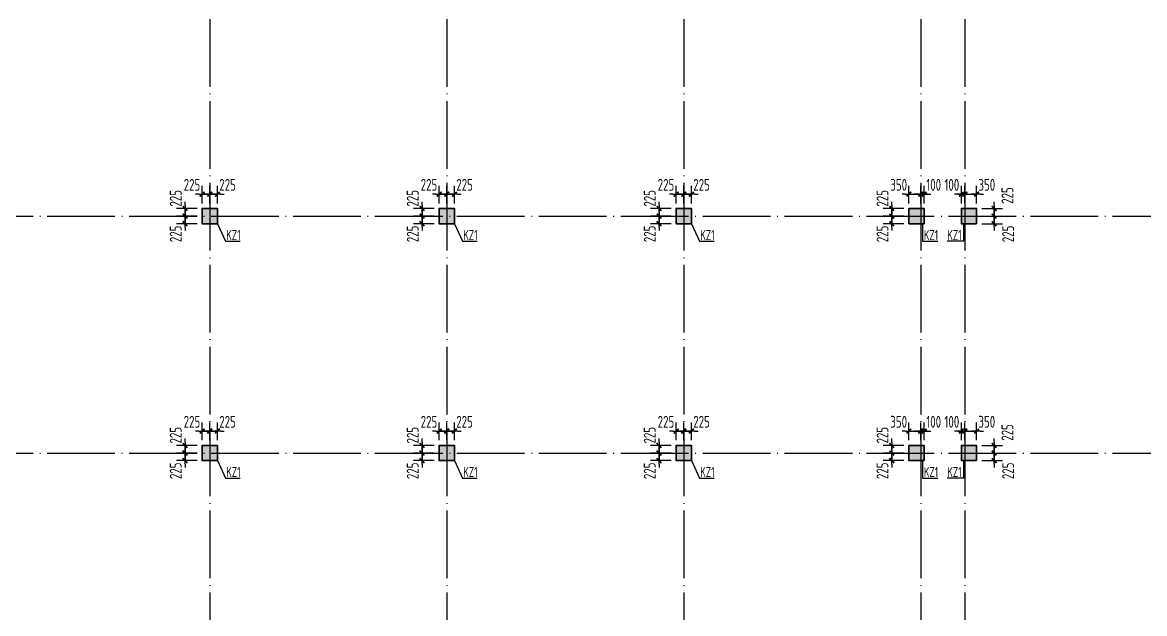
# Model space of a CAD drawing. Extents: x 8268344 to 8869063, y 669070 to 951310.
# Drawn here: x 8461175 to 8494318, y 841524 to 858990 of the extents above; entities that cross this region are included whole.
import ezdxf

# ---------------------------------------------------------------- set-up
doc = ezdxf.new("R2010")
doc.units = 0
doc.header["$LTSCALE"] = 1000
doc.linetypes.add('DOTE', pattern=[2.42, 2, -0.2, 0.02, -0.2])
doc.layers.get('0').update_dxf_attribs({"linetype": 'CONTINUOUS'})
doc.layers.get('Defpoints').update_dxf_attribs({"linetype": 'CONTINUOUS'})
for name, color, linetype in [('DIM', 3, 'CONTINUOUS'), ('DOTE', 1, 'DOTE'), ('PUB_TEXT', 7, 'CONTINUOUS'), ('柱涂实', 54, 'CONTINUOUS')]:
    doc.layers.add(name, color=color, linetype=linetype)
doc.layers.add('柱', color=2, linetype='CONTINUOUS', lineweight=35)
doc.styles.add('HZTXT', font='tssdeng.shx', dxfattribs={"width": 0.75, "bigfont": 'HZTXT.shx'})
doc.styles.add('TSSD_Dimension', font='Tssdeng.shx', dxfattribs={"width": 0.7, "bigfont": 'tssdchn.shx'})
doc.dimstyles.new('TSSD_100_100$0', dxfattribs={"dimtxt": 350, "dimasz": 100, "dimexe": 250, "dimexo": 150, "dimgap": 100, "dimtad": 1, "dimdec": 0, "dimzin": 0, "dimdsep": 46, "dimtxsty": 'TSSD_Dimension', "dimblk": '_TSDBK', "dimblk1": '_TSDBK', "dimblk2": '_TSDBK', "dimsah": 1, "dimcen": 0, "dimclrt": 7, "dimadec": 0, "dimazin": 0, "dimtfac": 1, "dimtdec": 0, "dimtix": 1, "dimtmove": 2, "dimatfit": 3, "dimldrblk": '_TSDBK', "dimfxl": 0, "dimtolj": 1, "dimtzin": 0, "dimarcsym": 0})

# ---------------------------------------------------------------- blocks, each defined once
blk = doc.blocks.new('_TSDBK')
blk.add_line((-1, 0), (1.5, 0))
at = {"const_width": 0.5}
blk.add_lwpolyline([(-0.7, -0.7), (0.7, 0.7)], dxfattribs=at)
blk = doc.blocks.new('*D1999')
at = {"layer": 'Defpoints', "color": 0}
for p in [(8480483, 846493), (8479977, 846268), (8480483, 846268)]:
    blk.add_point(p, dxfattribs=at)
at = {"layer": 'DIM', "color": 0, "lineweight": -2}
for p, q in [((8480333, 846493), (8479727, 846493)), ((8479977, 846593), (8479977, 846693)), ((8479977, 846493), (8479977, 846268)), ((8480333, 846268), (8479727, 846268)), ((8479977, 846168), (8479977, 846068))]:
    blk.add_line(p, q, dxfattribs=at)
at = {"layer": 'DIM', "color": 0, "lineweight": -2, "xscale": 100, "yscale": 100, "zscale": 100}
for p, rotation in [((8479977, 846493), 270), ((8479977, 846268), 90)]:
    blk.add_blockref('_TSDBK', p, dxfattribs=dict(at, rotation=rotation))
at = {"layer": 'DIM', "color": 7, "insert": (8479702, 846794), "char_height": 350, "attachment_point": 5, "rotation": 90, "style": 'TSSD_Dimension'}
blk.add_mtext('\\A1;225', dxfattribs=at)
blk = doc.blocks.new('*D2000')
at = {"layer": 'Defpoints', "color": 0}
for p in [(8480483, 846268), (8479977, 846043), (8480483, 846043)]:
    blk.add_point(p, dxfattribs=at)
at = {"layer": 'DIM', "color": 0, "lineweight": -2}
for p, q in [((8480333, 846268), (8479727, 846268)), ((8479977, 846368), (8479977, 846468)), ((8479977, 846268), (8479977, 846043)), ((8480333, 846043), (8479727, 846043)), ((8479977, 845943), (8479977, 845843))]:
    blk.add_line(p, q, dxfattribs=at)
at = {"layer": 'DIM', "color": 0, "lineweight": -2, "xscale": 100, "yscale": 100, "zscale": 100}
for p, rotation in [((8479977, 846268), 270), ((8479977, 846043), 90)]:
    blk.add_blockref('_TSDBK', p, dxfattribs=dict(at, rotation=rotation))
at = {"layer": 'DIM', "color": 7, "insert": (8479702, 845742), "char_height": 350, "attachment_point": 5, "rotation": 90, "style": 'TSSD_Dimension'}
blk.add_mtext('\\A1;225', dxfattribs=at)
blk = doc.blocks.new('*D2001')
at = {"layer": 'Defpoints', "color": 0}
for p in [(8480933, 846916), (8480708, 846493), (8480933, 846493)]:
    blk.add_point(p, dxfattribs=at)
at = {"layer": 'DIM', "color": 0, "lineweight": -2}
for p, q in [((8480708, 846643), (8480708, 847166)), ((8480933, 846643), (8480933, 847166)), ((8480608, 846916), (8480508, 846916)), ((8480708, 846916), (8480933, 846916)), ((8481033, 846916), (8481133, 846916))]:
    blk.add_line(p, q, dxfattribs=at)
at = {"layer": 'DIM', "color": 0, "lineweight": -2, "xscale": 100, "yscale": 100, "zscale": 100}
blk.add_blockref('_TSDBK', (8480708, 846916), dxfattribs=at)
at = {"layer": 'DIM', "color": 0, "lineweight": -2, "xscale": 100, "yscale": 100, "zscale": 100, "rotation": 180}
blk.add_blockref('_TSDBK', (8480933, 846916), dxfattribs=at)
at = {"layer": 'DIM', "color": 7, "insert": (8481234, 847191), "char_height": 350, "attachment_point": 5, "style": 'TSSD_Dimension'}
blk.add_mtext('\\A1;225', dxfattribs=at)
blk = doc.blocks.new('*D2002')
at = {"layer": 'Defpoints', "color": 0}
for p in [(8480708, 846916), (8480483, 846493), (8480708, 846493)]:
    blk.add_point(p, dxfattribs=at)
at = {"layer": 'DIM', "color": 0, "lineweight": -2}
for p, q in [((8480483, 846643), (8480483, 847166)), ((8480708, 846643), (8480708, 847166)), ((8480383, 846916), (8480283, 846916)), ((8480483, 846916), (8480708, 846916)), ((8480808, 846916), (8480908, 846916))]:
    blk.add_line(p, q, dxfattribs=at)
at = {"layer": 'DIM', "color": 0, "lineweight": -2, "xscale": 100, "yscale": 100, "zscale": 100}
blk.add_blockref('_TSDBK', (8480483, 846916), dxfattribs=at)
at = {"layer": 'DIM', "color": 0, "lineweight": -2, "xscale": 100, "yscale": 100, "zscale": 100, "rotation": 180}
blk.add_blockref('_TSDBK', (8480708, 846916), dxfattribs=at)
at = {"layer": 'DIM', "color": 7, "insert": (8480182, 847191), "char_height": 350, "attachment_point": 5, "style": 'TSSD_Dimension'}
blk.add_mtext('\\A1;225', dxfattribs=at)
blk = doc.blocks.new('*D2003')
at = {"layer": 'Defpoints', "color": 0}
for p in [(8480483, 853493), (8479977, 853268), (8480483, 853268)]:
    blk.add_point(p, dxfattribs=at)
at = {"layer": 'DIM', "color": 0, "lineweight": -2}
for p, q in [((8480333, 853493), (8479727, 853493)), ((8479977, 853593), (8479977, 853693)), ((8479977, 853493), (8479977, 853268)), ((8480333, 853268), (8479727, 853268)), ((8479977, 853168), (8479977, 853068))]:
    blk.add_line(p, q, dxfattribs=at)
at = {"layer": 'DIM', "color": 0, "lineweight": -2, "xscale": 100, "yscale": 100, "zscale": 100}
for p, rotation in [((8479977, 853493), 270), ((8479977, 853268), 90)]:
    blk.add_blockref('_TSDBK', p, dxfattribs=dict(at, rotation=rotation))
at = {"layer": 'DIM', "color": 7, "insert": (8479702, 853794), "char_height": 350, "attachment_point": 5, "rotation": 90, "style": 'TSSD_Dimension'}
blk.add_mtext('\\A1;225', dxfattribs=at)
blk = doc.blocks.new('*D2004')
at = {"layer": 'Defpoints', "color": 0}
for p in [(8480483, 853268), (8479977, 853043), (8480483, 853043)]:
    blk.add_point(p, dxfattribs=at)
at = {"layer": 'DIM', "color": 0, "lineweight": -2}
for p, q in [((8479977, 853368), (8479977, 853468)), ((8480333, 853268), (8479727, 853268)), ((8479977, 853268), (8479977, 853043)), ((8480333, 853043), (8479727, 853043)), ((8479977, 852943), (8479977, 852843))]:
    blk.add_line(p, q, dxfattribs=at)
at = {"layer": 'DIM', "color": 0, "lineweight": -2, "xscale": 100, "yscale": 100, "zscale": 100}
for p, rotation in [((8479977, 853268), 270), ((8479977, 853043), 90)]:
    blk.add_blockref('_TSDBK', p, dxfattribs=dict(at, rotation=rotation))
at = {"layer": 'DIM', "color": 7, "insert": (8479702, 852742), "char_height": 350, "attachment_point": 5, "rotation": 90, "style": 'TSSD_Dimension'}
blk.add_mtext('\\A1;225', dxfattribs=at)
blk = doc.blocks.new('*D2005')
at = {"layer": 'Defpoints', "color": 0}
for p in [(8480933, 853916), (8480708, 853493), (8480933, 853493)]:
    blk.add_point(p, dxfattribs=at)
at = {"layer": 'DIM', "color": 0, "lineweight": -2}
for p, q in [((8480708, 853643), (8480708, 854166)), ((8480933, 853643), (8480933, 854166)), ((8480608, 853916), (8480508, 853916)), ((8480708, 853916), (8480933, 853916)), ((8481033, 853916), (8481133, 853916))]:
    blk.add_line(p, q, dxfattribs=at)
at = {"layer": 'DIM', "color": 0, "lineweight": -2, "xscale": 100, "yscale": 100, "zscale": 100}
blk.add_blockref('_TSDBK', (8480708, 853916), dxfattribs=at)
at = {"layer": 'DIM', "color": 0, "lineweight": -2, "xscale": 100, "yscale": 100, "zscale": 100, "rotation": 180}
blk.add_blockref('_TSDBK', (8480933, 853916), dxfattribs=at)
at = {"layer": 'DIM', "color": 7, "insert": (8481234, 854191), "char_height": 350, "attachment_point": 5, "style": 'TSSD_Dimension'}
blk.add_mtext('\\A1;225', dxfattribs=at)
blk = doc.blocks.new('*D2006')
at = {"layer": 'Defpoints', "color": 0}
for p in [(8480708, 853916), (8480483, 853493), (8480708, 853493)]:
    blk.add_point(p, dxfattribs=at)
at = {"layer": 'DIM', "color": 0, "lineweight": -2}
for p, q in [((8480483, 853643), (8480483, 854166)), ((8480708, 853643), (8480708, 854166)), ((8480383, 853916), (8480283, 853916)), ((8480483, 853916), (8480708, 853916)), ((8480808, 853916), (8480908, 853916))]:
    blk.add_line(p, q, dxfattribs=at)
at = {"layer": 'DIM', "color": 0, "lineweight": -2, "xscale": 100, "yscale": 100, "zscale": 100}
blk.add_blockref('_TSDBK', (8480483, 853916), dxfattribs=at)
at = {"layer": 'DIM', "color": 0, "lineweight": -2, "xscale": 100, "yscale": 100, "zscale": 100, "rotation": 180}
blk.add_blockref('_TSDBK', (8480708, 853916), dxfattribs=at)
at = {"layer": 'DIM', "color": 7, "insert": (8480182, 854191), "char_height": 350, "attachment_point": 5, "style": 'TSSD_Dimension'}
blk.add_mtext('\\A1;225', dxfattribs=at)
blk = doc.blocks.new('*D2023')
at = {"layer": 'Defpoints', "color": 0}
for p in [(8487358, 853493), (8486852, 853268), (8487358, 853268)]:
    blk.add_point(p, dxfattribs=at)
at = {"layer": 'DIM', "color": 0, "lineweight": -2}
for p, q in [((8487208, 853493), (8486602, 853493)), ((8486852, 853593), (8486852, 853693)), ((8486852, 853493), (8486852, 853268)), ((8487208, 853268), (8486602, 853268)), ((8486852, 853168), (8486852, 853068))]:
    blk.add_line(p, q, dxfattribs=at)
at = {"layer": 'DIM', "color": 0, "lineweight": -2, "xscale": 100, "yscale": 100, "zscale": 100}
for p, rotation in [((8486852, 853493), 270), ((8486852, 853268), 90)]:
    blk.add_blockref('_TSDBK', p, dxfattribs=dict(at, rotation=rotation))
at = {"layer": 'DIM', "color": 7, "insert": (8486577, 853794), "char_height": 350, "attachment_point": 5, "rotation": 90, "style": 'TSSD_Dimension'}
blk.add_mtext('\\A1;225', dxfattribs=at)
blk = doc.blocks.new('*D2024')
at = {"layer": 'Defpoints', "color": 0}
for p in [(8487358, 853268), (8486852, 853043), (8487358, 853043)]:
    blk.add_point(p, dxfattribs=at)
at = {"layer": 'DIM', "color": 0, "lineweight": -2}
for p, q in [((8486852, 853368), (8486852, 853468)), ((8487208, 853268), (8486602, 853268)), ((8486852, 853268), (8486852, 853043)), ((8487208, 853043), (8486602, 853043)), ((8486852, 852943), (8486852, 852843))]:
    blk.add_line(p, q, dxfattribs=at)
at = {"layer": 'DIM', "color": 0, "lineweight": -2, "xscale": 100, "yscale": 100, "zscale": 100}
for p, rotation in [((8486852, 853268), 270), ((8486852, 853043), 90)]:
    blk.add_blockref('_TSDBK', p, dxfattribs=dict(at, rotation=rotation))
at = {"layer": 'DIM', "color": 7, "insert": (8486577, 852742), "char_height": 350, "attachment_point": 5, "rotation": 90, "style": 'TSSD_Dimension'}
blk.add_mtext('\\A1;225', dxfattribs=at)
blk = doc.blocks.new('*D2025')
at = {"layer": 'Defpoints', "color": 0}
for p in [(8487808, 853916), (8487708, 853493), (8487808, 853493)]:
    blk.add_point(p, dxfattribs=at)
at = {"layer": 'DIM', "color": 0, "lineweight": -2}
for p, q in [((8487708, 853643), (8487708, 854166)), ((8487808, 853643), (8487808, 854166)), ((8487608, 853916), (8487508, 853916)), ((8487708, 853916), (8487808, 853916)), ((8487908, 853916), (8488008, 853916))]:
    blk.add_line(p, q, dxfattribs=at)
at = {"layer": 'DIM', "color": 0, "lineweight": -2, "xscale": 100, "yscale": 100, "zscale": 100}
blk.add_blockref('_TSDBK', (8487708, 853916), dxfattribs=at)
at = {"layer": 'DIM', "color": 0, "lineweight": -2, "xscale": 100, "yscale": 100, "zscale": 100, "rotation": 180}
blk.add_blockref('_TSDBK', (8487808, 853916), dxfattribs=at)
at = {"layer": 'DIM', "color": 7, "insert": (8488090, 854191), "char_height": 350, "attachment_point": 5, "style": 'TSSD_Dimension'}
blk.add_mtext('\\A1;100', dxfattribs=at)
blk = doc.blocks.new('*D2026')
at = {"layer": 'Defpoints', "color": 0}
for p in [(8487708, 853916), (8487358, 853493), (8487708, 853493)]:
    blk.add_point(p, dxfattribs=at)
at = {"layer": 'DIM', "color": 0, "lineweight": -2}
for p, q in [((8487358, 853643), (8487358, 854166)), ((8487708, 853643), (8487708, 854166)), ((8487258, 853916), (8487158, 853916)), ((8487358, 853916), (8487708, 853916)), ((8487808, 853916), (8487908, 853916))]:
    blk.add_line(p, q, dxfattribs=at)
at = {"layer": 'DIM', "color": 0, "lineweight": -2, "xscale": 100, "yscale": 100, "zscale": 100}
blk.add_blockref('_TSDBK', (8487358, 853916), dxfattribs=at)
at = {"layer": 'DIM', "color": 0, "lineweight": -2, "xscale": 100, "yscale": 100, "zscale": 100, "rotation": 180}
blk.add_blockref('_TSDBK', (8487708, 853916), dxfattribs=at)
at = {"layer": 'DIM', "color": 7, "insert": (8487057, 854191), "char_height": 350, "attachment_point": 5, "style": 'TSSD_Dimension'}
blk.add_mtext('\\A1;350', dxfattribs=at)
blk = doc.blocks.new('*D2027')
at = {"layer": 'Defpoints', "color": 0}
for p in [(8489358, 853916), (8489008, 853493), (8489358, 853493)]:
    blk.add_point(p, dxfattribs=at)
at = {"layer": 'DIM', "color": 0, "lineweight": -2}
for p, q in [((8489008, 853643), (8489008, 854166)), ((8489358, 853643), (8489358, 854166)), ((8488908, 853916), (8488808, 853916)), ((8489008, 853916), (8489358, 853916)), ((8489458, 853916), (8489558, 853916))]:
    blk.add_line(p, q, dxfattribs=at)
at = {"layer": 'DIM', "color": 0, "lineweight": -2, "xscale": 100, "yscale": 100, "zscale": 100}
blk.add_blockref('_TSDBK', (8489008, 853916), dxfattribs=at)
at = {"layer": 'DIM', "color": 0, "lineweight": -2, "xscale": 100, "yscale": 100, "zscale": 100, "rotation": 180}
blk.add_blockref('_TSDBK', (8489358, 853916), dxfattribs=at)
at = {"layer": 'DIM', "color": 7, "insert": (8489659, 854191), "char_height": 350, "attachment_point": 5, "style": 'TSSD_Dimension'}
blk.add_mtext('\\A1;350', dxfattribs=at)
blk = doc.blocks.new('*D2028')
at = {"layer": 'Defpoints', "color": 0}
for p in [(8489008, 853916), (8488908, 853493), (8489008, 853493)]:
    blk.add_point(p, dxfattribs=at)
at = {"layer": 'DIM', "color": 0, "lineweight": -2}
for p, q in [((8488908, 853643), (8488908, 854166)), ((8489008, 853643), (8489008, 854166)), ((8488808, 853916), (8488708, 853916)), ((8488908, 853916), (8489008, 853916)), ((8489108, 853916), (8489208, 853916))]:
    blk.add_line(p, q, dxfattribs=at)
at = {"layer": 'DIM', "color": 0, "lineweight": -2, "xscale": 100, "yscale": 100, "zscale": 100}
blk.add_blockref('_TSDBK', (8488908, 853916), dxfattribs=at)
at = {"layer": 'DIM', "color": 0, "lineweight": -2, "xscale": 100, "yscale": 100, "zscale": 100, "rotation": 180}
blk.add_blockref('_TSDBK', (8489008, 853916), dxfattribs=at)
at = {"layer": 'DIM', "color": 7, "insert": (8488626, 854191), "char_height": 350, "attachment_point": 5, "style": 'TSSD_Dimension'}
blk.add_mtext('\\A1;100', dxfattribs=at)
blk = doc.blocks.new('*D2029')
at = {"layer": 'Defpoints', "color": 0}
for p in [(8489358, 853493), (8489358, 853268), (8489876, 853268)]:
    blk.add_point(p, dxfattribs=at)
at = {"layer": 'DIM', "color": 0, "lineweight": -2}
for p, q in [((8489508, 853493), (8490126, 853493)), ((8489876, 853593), (8489876, 853693)), ((8489876, 853493), (8489876, 853268)), ((8489508, 853268), (8490126, 853268)), ((8489876, 853168), (8489876, 853068))]:
    blk.add_line(p, q, dxfattribs=at)
at = {"layer": 'DIM', "color": 0, "lineweight": -2, "xscale": 100, "yscale": 100, "zscale": 100}
for p, rotation in [((8489876, 853493), 270), ((8489876, 853268), 90)]:
    blk.add_blockref('_TSDBK', p, dxfattribs=dict(at, rotation=rotation))
at = {"layer": 'DIM', "color": 7, "insert": (8490267, 853875), "char_height": 350, "attachment_point": 5, "rotation": 90, "style": 'TSSD_Dimension'}
blk.add_mtext('\\A1;225', dxfattribs=at)
blk = doc.blocks.new('*D2030')
at = {"layer": 'Defpoints', "color": 0}
for p in [(8489358, 853268), (8489358, 853043), (8489876, 853043)]:
    blk.add_point(p, dxfattribs=at)
at = {"layer": 'DIM', "color": 0, "lineweight": -2}
for p, q in [((8489876, 853368), (8489876, 853468)), ((8489508, 853268), (8490126, 853268)), ((8489876, 853268), (8489876, 853043)), ((8489508, 853043), (8490126, 853043)), ((8489876, 852943), (8489876, 852843))]:
    blk.add_line(p, q, dxfattribs=at)
at = {"layer": 'DIM', "color": 0, "lineweight": -2, "xscale": 100, "yscale": 100, "zscale": 100}
for p, rotation in [((8489876, 853268), 270), ((8489876, 853043), 90)]:
    blk.add_blockref('_TSDBK', p, dxfattribs=dict(at, rotation=rotation))
at = {"layer": 'DIM', "color": 7, "insert": (8490288, 852742), "char_height": 350, "attachment_point": 5, "rotation": 90, "style": 'TSSD_Dimension'}
blk.add_mtext('\\A1;225', dxfattribs=at)
blk = doc.blocks.new('*D2031')
at = {"layer": 'Defpoints', "color": 0}
for p in [(8487358, 846493), (8486852, 846268), (8487358, 846268)]:
    blk.add_point(p, dxfattribs=at)
at = {"layer": 'DIM', "color": 0, "lineweight": -2}
for p, q in [((8487208, 846493), (8486602, 846493)), ((8486852, 846593), (8486852, 846693)), ((8486852, 846493), (8486852, 846268)), ((8487208, 846268), (8486602, 846268)), ((8486852, 846168), (8486852, 846068))]:
    blk.add_line(p, q, dxfattribs=at)
at = {"layer": 'DIM', "color": 0, "lineweight": -2, "xscale": 100, "yscale": 100, "zscale": 100}
for p, rotation in [((8486852, 846493), 270), ((8486852, 846268), 90)]:
    blk.add_blockref('_TSDBK', p, dxfattribs=dict(at, rotation=rotation))
at = {"layer": 'DIM', "color": 7, "insert": (8486577, 846794), "char_height": 350, "attachment_point": 5, "rotation": 90, "style": 'TSSD_Dimension'}
blk.add_mtext('\\A1;225', dxfattribs=at)
blk = doc.blocks.new('*D2032')
at = {"layer": 'Defpoints', "color": 0}
for p in [(8487358, 846268), (8486852, 846043), (8487358, 846043)]:
    blk.add_point(p, dxfattribs=at)
at = {"layer": 'DIM', "color": 0, "lineweight": -2}
for p, q in [((8487208, 846268), (8486602, 846268)), ((8486852, 846368), (8486852, 846468)), ((8486852, 846268), (8486852, 846043)), ((8487208, 846043), (8486602, 846043)), ((8486852, 845943), (8486852, 845843))]:
    blk.add_line(p, q, dxfattribs=at)
at = {"layer": 'DIM', "color": 0, "lineweight": -2, "xscale": 100, "yscale": 100, "zscale": 100}
for p, rotation in [((8486852, 846268), 270), ((8486852, 846043), 90)]:
    blk.add_blockref('_TSDBK', p, dxfattribs=dict(at, rotation=rotation))
at = {"layer": 'DIM', "color": 7, "insert": (8486577, 845742), "char_height": 350, "attachment_point": 5, "rotation": 90, "style": 'TSSD_Dimension'}
blk.add_mtext('\\A1;225', dxfattribs=at)
blk = doc.blocks.new('*D2033')
at = {"layer": 'Defpoints', "color": 0}
for p in [(8487808, 846916), (8487708, 846493), (8487808, 846493)]:
    blk.add_point(p, dxfattribs=at)
at = {"layer": 'DIM', "color": 0, "lineweight": -2}
for p, q in [((8487708, 846643), (8487708, 847166)), ((8487808, 846643), (8487808, 847166)), ((8487608, 846916), (8487508, 846916)), ((8487708, 846916), (8487808, 846916)), ((8487908, 846916), (8488008, 846916))]:
    blk.add_line(p, q, dxfattribs=at)
at = {"layer": 'DIM', "color": 0, "lineweight": -2, "xscale": 100, "yscale": 100, "zscale": 100}
blk.add_blockref('_TSDBK', (8487708, 846916), dxfattribs=at)
at = {"layer": 'DIM', "color": 0, "lineweight": -2, "xscale": 100, "yscale": 100, "zscale": 100, "rotation": 180}
blk.add_blockref('_TSDBK', (8487808, 846916), dxfattribs=at)
at = {"layer": 'DIM', "color": 7, "insert": (8488090, 847191), "char_height": 350, "attachment_point": 5, "style": 'TSSD_Dimension'}
blk.add_mtext('\\A1;100', dxfattribs=at)
blk = doc.blocks.new('*D2034')
at = {"layer": 'Defpoints', "color": 0}
for p in [(8487708, 846916), (8487358, 846493), (8487708, 846493)]:
    blk.add_point(p, dxfattribs=at)
at = {"layer": 'DIM', "color": 0, "lineweight": -2}
for p, q in [((8487358, 846643), (8487358, 847166)), ((8487708, 846643), (8487708, 847166)), ((8487258, 846916), (8487158, 846916)), ((8487358, 846916), (8487708, 846916)), ((8487808, 846916), (8487908, 846916))]:
    blk.add_line(p, q, dxfattribs=at)
at = {"layer": 'DIM', "color": 0, "lineweight": -2, "xscale": 100, "yscale": 100, "zscale": 100}
blk.add_blockref('_TSDBK', (8487358, 846916), dxfattribs=at)
at = {"layer": 'DIM', "color": 0, "lineweight": -2, "xscale": 100, "yscale": 100, "zscale": 100, "rotation": 180}
blk.add_blockref('_TSDBK', (8487708, 846916), dxfattribs=at)
at = {"layer": 'DIM', "color": 7, "insert": (8487057, 847191), "char_height": 350, "attachment_point": 5, "style": 'TSSD_Dimension'}
blk.add_mtext('\\A1;350', dxfattribs=at)
blk = doc.blocks.new('*D2035')
at = {"layer": 'Defpoints', "color": 0}
for p in [(8489358, 846916), (8489008, 846493), (8489358, 846493)]:
    blk.add_point(p, dxfattribs=at)
at = {"layer": 'DIM', "color": 0, "lineweight": -2}
for p, q in [((8489008, 846643), (8489008, 847166)), ((8489358, 846643), (8489358, 847166)), ((8488908, 846916), (8488808, 846916)), ((8489008, 846916), (8489358, 846916)), ((8489458, 846916), (8489558, 846916))]:
    blk.add_line(p, q, dxfattribs=at)
at = {"layer": 'DIM', "color": 0, "lineweight": -2, "xscale": 100, "yscale": 100, "zscale": 100}
blk.add_blockref('_TSDBK', (8489008, 846916), dxfattribs=at)
at = {"layer": 'DIM', "color": 0, "lineweight": -2, "xscale": 100, "yscale": 100, "zscale": 100, "rotation": 180}
blk.add_blockref('_TSDBK', (8489358, 846916), dxfattribs=at)
at = {"layer": 'DIM', "color": 7, "insert": (8489659, 847191), "char_height": 350, "attachment_point": 5, "style": 'TSSD_Dimension'}
blk.add_mtext('\\A1;350', dxfattribs=at)
blk = doc.blocks.new('*D2036')
at = {"layer": 'Defpoints', "color": 0}
for p in [(8489008, 846916), (8488908, 846493), (8489008, 846493)]:
    blk.add_point(p, dxfattribs=at)
at = {"layer": 'DIM', "color": 0, "lineweight": -2}
for p, q in [((8488908, 846643), (8488908, 847166)), ((8489008, 846643), (8489008, 847166)), ((8488808, 846916), (8488708, 846916)), ((8488908, 846916), (8489008, 846916)), ((8489108, 846916), (8489208, 846916))]:
    blk.add_line(p, q, dxfattribs=at)
at = {"layer": 'DIM', "color": 0, "lineweight": -2, "xscale": 100, "yscale": 100, "zscale": 100}
blk.add_blockref('_TSDBK', (8488908, 846916), dxfattribs=at)
at = {"layer": 'DIM', "color": 0, "lineweight": -2, "xscale": 100, "yscale": 100, "zscale": 100, "rotation": 180}
blk.add_blockref('_TSDBK', (8489008, 846916), dxfattribs=at)
at = {"layer": 'DIM', "color": 7, "insert": (8488626, 847191), "char_height": 350, "attachment_point": 5, "style": 'TSSD_Dimension'}
blk.add_mtext('\\A1;100', dxfattribs=at)
blk = doc.blocks.new('*D2037')
at = {"layer": 'Defpoints', "color": 0}
for p in [(8489358, 846493), (8489358, 846268), (8489876, 846268)]:
    blk.add_point(p, dxfattribs=at)
at = {"layer": 'DIM', "color": 0, "lineweight": -2}
for p, q in [((8489508, 846493), (8490126, 846493)), ((8489876, 846593), (8489876, 846693)), ((8489876, 846493), (8489876, 846268)), ((8489508, 846268), (8490126, 846268)), ((8489876, 846168), (8489876, 846068))]:
    blk.add_line(p, q, dxfattribs=at)
at = {"layer": 'DIM', "color": 0, "lineweight": -2, "xscale": 100, "yscale": 100, "zscale": 100}
for p, rotation in [((8489876, 846493), 270), ((8489876, 846268), 90)]:
    blk.add_blockref('_TSDBK', p, dxfattribs=dict(at, rotation=rotation))
at = {"layer": 'DIM', "color": 7, "insert": (8490267, 846875), "char_height": 350, "attachment_point": 5, "rotation": 90, "style": 'TSSD_Dimension'}
blk.add_mtext('\\A1;225', dxfattribs=at)
blk = doc.blocks.new('*D2038')
at = {"layer": 'Defpoints', "color": 0}
for p in [(8489358, 846268), (8489358, 846043), (8489876, 846043)]:
    blk.add_point(p, dxfattribs=at)
at = {"layer": 'DIM', "color": 0, "lineweight": -2}
for p, q in [((8489508, 846268), (8490126, 846268)), ((8489876, 846368), (8489876, 846468)), ((8489876, 846268), (8489876, 846043)), ((8489508, 846043), (8490126, 846043)), ((8489876, 845943), (8489876, 845843))]:
    blk.add_line(p, q, dxfattribs=at)
at = {"layer": 'DIM', "color": 0, "lineweight": -2, "xscale": 100, "yscale": 100, "zscale": 100}
for p, rotation in [((8489876, 846268), 270), ((8489876, 846043), 90)]:
    blk.add_blockref('_TSDBK', p, dxfattribs=dict(at, rotation=rotation))
at = {"layer": 'DIM', "color": 7, "insert": (8490288, 845742), "char_height": 350, "attachment_point": 5, "rotation": 90, "style": 'TSSD_Dimension'}
blk.add_mtext('\\A1;225', dxfattribs=at)
blk = doc.blocks.new('*D1749')
at = {"layer": 'Defpoints', "color": 0}
for p in [(8466483, 853493), (8465977, 853268), (8466483, 853268)]:
    blk.add_point(p, dxfattribs=at)
at = {"layer": 'DIM', "color": 0, "lineweight": -2}
for p, q in [((8466333, 853493), (8465727, 853493)), ((8465977, 853593), (8465977, 853693)), ((8465977, 853493), (8465977, 853268)), ((8466333, 853268), (8465727, 853268)), ((8465977, 853168), (8465977, 853068))]:
    blk.add_line(p, q, dxfattribs=at)
at = {"layer": 'DIM', "color": 0, "lineweight": -2, "xscale": 100, "yscale": 100, "zscale": 100}
for p, rotation in [((8465977, 853493), 270), ((8465977, 853268), 90)]:
    blk.add_blockref('_TSDBK', p, dxfattribs=dict(at, rotation=rotation))
at = {"layer": 'DIM', "color": 7, "insert": (8465702, 853794), "char_height": 350, "attachment_point": 5, "rotation": 90, "style": 'TSSD_Dimension'}
blk.add_mtext('\\A1;225', dxfattribs=at)
blk = doc.blocks.new('*D1750')
at = {"layer": 'Defpoints', "color": 0}
for p in [(8466483, 853268), (8465977, 853043), (8466483, 853043)]:
    blk.add_point(p, dxfattribs=at)
at = {"layer": 'DIM', "color": 0, "lineweight": -2}
for p, q in [((8465977, 853368), (8465977, 853468)), ((8466333, 853268), (8465727, 853268)), ((8465977, 853268), (8465977, 853043)), ((8466333, 853043), (8465727, 853043)), ((8465977, 852943), (8465977, 852843))]:
    blk.add_line(p, q, dxfattribs=at)
at = {"layer": 'DIM', "color": 0, "lineweight": -2, "xscale": 100, "yscale": 100, "zscale": 100}
for p, rotation in [((8465977, 853268), 270), ((8465977, 853043), 90)]:
    blk.add_blockref('_TSDBK', p, dxfattribs=dict(at, rotation=rotation))
at = {"layer": 'DIM', "color": 7, "insert": (8465702, 852742), "char_height": 350, "attachment_point": 5, "rotation": 90, "style": 'TSSD_Dimension'}
blk.add_mtext('\\A1;225', dxfattribs=at)
blk = doc.blocks.new('*D1751')
at = {"layer": 'Defpoints', "color": 0}
for p in [(8466933, 853916), (8466708, 853493), (8466933, 853493)]:
    blk.add_point(p, dxfattribs=at)
at = {"layer": 'DIM', "color": 0, "lineweight": -2}
for p, q in [((8466708, 853643), (8466708, 854166)), ((8466933, 853643), (8466933, 854166)), ((8466608, 853916), (8466508, 853916)), ((8466708, 853916), (8466933, 853916)), ((8467033, 853916), (8467133, 853916))]:
    blk.add_line(p, q, dxfattribs=at)
at = {"layer": 'DIM', "color": 0, "lineweight": -2, "xscale": 100, "yscale": 100, "zscale": 100}
blk.add_blockref('_TSDBK', (8466708, 853916), dxfattribs=at)
at = {"layer": 'DIM', "color": 0, "lineweight": -2, "xscale": 100, "yscale": 100, "zscale": 100, "rotation": 180}
blk.add_blockref('_TSDBK', (8466933, 853916), dxfattribs=at)
at = {"layer": 'DIM', "color": 7, "insert": (8467234, 854191), "char_height": 350, "attachment_point": 5, "style": 'TSSD_Dimension'}
blk.add_mtext('\\A1;225', dxfattribs=at)
blk = doc.blocks.new('*D1752')
at = {"layer": 'Defpoints', "color": 0}
for p in [(8466708, 853916), (8466483, 853493), (8466708, 853493)]:
    blk.add_point(p, dxfattribs=at)
at = {"layer": 'DIM', "color": 0, "lineweight": -2}
for p, q in [((8466483, 853643), (8466483, 854166)), ((8466708, 853643), (8466708, 854166)), ((8466383, 853916), (8466283, 853916)), ((8466483, 853916), (8466708, 853916)), ((8466808, 853916), (8466908, 853916))]:
    blk.add_line(p, q, dxfattribs=at)
at = {"layer": 'DIM', "color": 0, "lineweight": -2, "xscale": 100, "yscale": 100, "zscale": 100}
blk.add_blockref('_TSDBK', (8466483, 853916), dxfattribs=at)
at = {"layer": 'DIM', "color": 0, "lineweight": -2, "xscale": 100, "yscale": 100, "zscale": 100, "rotation": 180}
blk.add_blockref('_TSDBK', (8466708, 853916), dxfattribs=at)
at = {"layer": 'DIM', "color": 7, "insert": (8466182, 854191), "char_height": 350, "attachment_point": 5, "style": 'TSSD_Dimension'}
blk.add_mtext('\\A1;225', dxfattribs=at)
blk = doc.blocks.new('*D1753')
at = {"layer": 'Defpoints', "color": 0}
for p in [(8466483, 846493), (8465977, 846268), (8466483, 846268)]:
    blk.add_point(p, dxfattribs=at)
at = {"layer": 'DIM', "color": 0, "lineweight": -2}
for p, q in [((8466333, 846493), (8465727, 846493)), ((8465977, 846593), (8465977, 846693)), ((8465977, 846493), (8465977, 846268)), ((8466333, 846268), (8465727, 846268)), ((8465977, 846168), (8465977, 846068))]:
    blk.add_line(p, q, dxfattribs=at)
at = {"layer": 'DIM', "color": 0, "lineweight": -2, "xscale": 100, "yscale": 100, "zscale": 100}
for p, rotation in [((8465977, 846493), 270), ((8465977, 846268), 90)]:
    blk.add_blockref('_TSDBK', p, dxfattribs=dict(at, rotation=rotation))
at = {"layer": 'DIM', "color": 7, "insert": (8465702, 846794), "char_height": 350, "attachment_point": 5, "rotation": 90, "style": 'TSSD_Dimension'}
blk.add_mtext('\\A1;225', dxfattribs=at)
blk = doc.blocks.new('*D1754')
at = {"layer": 'Defpoints', "color": 0}
for p in [(8466483, 846268), (8465977, 846043), (8466483, 846043)]:
    blk.add_point(p, dxfattribs=at)
at = {"layer": 'DIM', "color": 0, "lineweight": -2}
for p, q in [((8466333, 846268), (8465727, 846268)), ((8465977, 846368), (8465977, 846468)), ((8465977, 846268), (8465977, 846043)), ((8466333, 846043), (8465727, 846043)), ((8465977, 845943), (8465977, 845843))]:
    blk.add_line(p, q, dxfattribs=at)
at = {"layer": 'DIM', "color": 0, "lineweight": -2, "xscale": 100, "yscale": 100, "zscale": 100}
for p, rotation in [((8465977, 846268), 270), ((8465977, 846043), 90)]:
    blk.add_blockref('_TSDBK', p, dxfattribs=dict(at, rotation=rotation))
at = {"layer": 'DIM', "color": 7, "insert": (8465702, 845742), "char_height": 350, "attachment_point": 5, "rotation": 90, "style": 'TSSD_Dimension'}
blk.add_mtext('\\A1;225', dxfattribs=at)
blk = doc.blocks.new('*D1755')
at = {"layer": 'Defpoints', "color": 0}
for p in [(8466933, 846916), (8466708, 846493), (8466933, 846493)]:
    blk.add_point(p, dxfattribs=at)
at = {"layer": 'DIM', "color": 0, "lineweight": -2}
for p, q in [((8466708, 846643), (8466708, 847166)), ((8466933, 846643), (8466933, 847166)), ((8466608, 846916), (8466508, 846916)), ((8466708, 846916), (8466933, 846916)), ((8467033, 846916), (8467133, 846916))]:
    blk.add_line(p, q, dxfattribs=at)
at = {"layer": 'DIM', "color": 0, "lineweight": -2, "xscale": 100, "yscale": 100, "zscale": 100}
blk.add_blockref('_TSDBK', (8466708, 846916), dxfattribs=at)
at = {"layer": 'DIM', "color": 0, "lineweight": -2, "xscale": 100, "yscale": 100, "zscale": 100, "rotation": 180}
blk.add_blockref('_TSDBK', (8466933, 846916), dxfattribs=at)
at = {"layer": 'DIM', "color": 7, "insert": (8467234, 847191), "char_height": 350, "attachment_point": 5, "style": 'TSSD_Dimension'}
blk.add_mtext('\\A1;225', dxfattribs=at)
blk = doc.blocks.new('*D1756')
at = {"layer": 'Defpoints', "color": 0}
for p in [(8466708, 846916), (8466483, 846493), (8466708, 846493)]:
    blk.add_point(p, dxfattribs=at)
at = {"layer": 'DIM', "color": 0, "lineweight": -2}
for p, q in [((8466483, 846643), (8466483, 847166)), ((8466708, 846643), (8466708, 847166)), ((8466383, 846916), (8466283, 846916)), ((8466483, 846916), (8466708, 846916)), ((8466808, 846916), (8466908, 846916))]:
    blk.add_line(p, q, dxfattribs=at)
at = {"layer": 'DIM', "color": 0, "lineweight": -2, "xscale": 100, "yscale": 100, "zscale": 100}
blk.add_blockref('_TSDBK', (8466483, 846916), dxfattribs=at)
at = {"layer": 'DIM', "color": 0, "lineweight": -2, "xscale": 100, "yscale": 100, "zscale": 100, "rotation": 180}
blk.add_blockref('_TSDBK', (8466708, 846916), dxfattribs=at)
at = {"layer": 'DIM', "color": 7, "insert": (8466182, 847191), "char_height": 350, "attachment_point": 5, "style": 'TSSD_Dimension'}
blk.add_mtext('\\A1;225', dxfattribs=at)
blk = doc.blocks.new('*D1717')
at = {"layer": 'Defpoints', "color": 0}
for p in [(8473483, 853493), (8472977, 853268), (8473483, 853268)]:
    blk.add_point(p, dxfattribs=at)
at = {"layer": 'DIM', "color": 0, "lineweight": -2}
for p, q in [((8473333, 853493), (8472727, 853493)), ((8472977, 853593), (8472977, 853693)), ((8472977, 853493), (8472977, 853268)), ((8473333, 853268), (8472727, 853268)), ((8472977, 853168), (8472977, 853068))]:
    blk.add_line(p, q, dxfattribs=at)
at = {"layer": 'DIM', "color": 0, "lineweight": -2, "xscale": 100, "yscale": 100, "zscale": 100}
for p, rotation in [((8472977, 853493), 270), ((8472977, 853268), 90)]:
    blk.add_blockref('_TSDBK', p, dxfattribs=dict(at, rotation=rotation))
at = {"layer": 'DIM', "color": 7, "insert": (8472702, 853794), "char_height": 350, "attachment_point": 5, "rotation": 90, "style": 'TSSD_Dimension'}
blk.add_mtext('\\A1;225', dxfattribs=at)
blk = doc.blocks.new('*D1718')
at = {"layer": 'Defpoints', "color": 0}
for p in [(8473483, 853268), (8472977, 853043), (8473483, 853043)]:
    blk.add_point(p, dxfattribs=at)
at = {"layer": 'DIM', "color": 0, "lineweight": -2}
for p, q in [((8472977, 853368), (8472977, 853468)), ((8473333, 853268), (8472727, 853268)), ((8472977, 853268), (8472977, 853043)), ((8473333, 853043), (8472727, 853043)), ((8472977, 852943), (8472977, 852843))]:
    blk.add_line(p, q, dxfattribs=at)
at = {"layer": 'DIM', "color": 0, "lineweight": -2, "xscale": 100, "yscale": 100, "zscale": 100}
for p, rotation in [((8472977, 853268), 270), ((8472977, 853043), 90)]:
    blk.add_blockref('_TSDBK', p, dxfattribs=dict(at, rotation=rotation))
at = {"layer": 'DIM', "color": 7, "insert": (8472702, 852742), "char_height": 350, "attachment_point": 5, "rotation": 90, "style": 'TSSD_Dimension'}
blk.add_mtext('\\A1;225', dxfattribs=at)
blk = doc.blocks.new('*D1719')
at = {"layer": 'Defpoints', "color": 0}
for p in [(8473933, 853916), (8473708, 853493), (8473933, 853493)]:
    blk.add_point(p, dxfattribs=at)
at = {"layer": 'DIM', "color": 0, "lineweight": -2}
for p, q in [((8473708, 853643), (8473708, 854166)), ((8473933, 853643), (8473933, 854166)), ((8473608, 853916), (8473508, 853916)), ((8473708, 853916), (8473933, 853916)), ((8474033, 853916), (8474133, 853916))]:
    blk.add_line(p, q, dxfattribs=at)
at = {"layer": 'DIM', "color": 0, "lineweight": -2, "xscale": 100, "yscale": 100, "zscale": 100}
blk.add_blockref('_TSDBK', (8473708, 853916), dxfattribs=at)
at = {"layer": 'DIM', "color": 0, "lineweight": -2, "xscale": 100, "yscale": 100, "zscale": 100, "rotation": 180}
blk.add_blockref('_TSDBK', (8473933, 853916), dxfattribs=at)
at = {"layer": 'DIM', "color": 7, "insert": (8474234, 854191), "char_height": 350, "attachment_point": 5, "style": 'TSSD_Dimension'}
blk.add_mtext('\\A1;225', dxfattribs=at)
blk = doc.blocks.new('*D1720')
at = {"layer": 'Defpoints', "color": 0}
for p in [(8473708, 853916), (8473483, 853493), (8473708, 853493)]:
    blk.add_point(p, dxfattribs=at)
at = {"layer": 'DIM', "color": 0, "lineweight": -2}
for p, q in [((8473483, 853643), (8473483, 854166)), ((8473708, 853643), (8473708, 854166)), ((8473383, 853916), (8473283, 853916)), ((8473483, 853916), (8473708, 853916)), ((8473808, 853916), (8473908, 853916))]:
    blk.add_line(p, q, dxfattribs=at)
at = {"layer": 'DIM', "color": 0, "lineweight": -2, "xscale": 100, "yscale": 100, "zscale": 100}
blk.add_blockref('_TSDBK', (8473483, 853916), dxfattribs=at)
at = {"layer": 'DIM', "color": 0, "lineweight": -2, "xscale": 100, "yscale": 100, "zscale": 100, "rotation": 180}
blk.add_blockref('_TSDBK', (8473708, 853916), dxfattribs=at)
at = {"layer": 'DIM', "color": 7, "insert": (8473182, 854191), "char_height": 350, "attachment_point": 5, "style": 'TSSD_Dimension'}
blk.add_mtext('\\A1;225', dxfattribs=at)
blk = doc.blocks.new('*D1721')
at = {"layer": 'Defpoints', "color": 0}
for p in [(8473483, 846493), (8472977, 846268), (8473483, 846268)]:
    blk.add_point(p, dxfattribs=at)
at = {"layer": 'DIM', "color": 0, "lineweight": -2}
for p, q in [((8473333, 846493), (8472727, 846493)), ((8472977, 846593), (8472977, 846693)), ((8472977, 846493), (8472977, 846268)), ((8473333, 846268), (8472727, 846268)), ((8472977, 846168), (8472977, 846068))]:
    blk.add_line(p, q, dxfattribs=at)
at = {"layer": 'DIM', "color": 0, "lineweight": -2, "xscale": 100, "yscale": 100, "zscale": 100}
for p, rotation in [((8472977, 846493), 270), ((8472977, 846268), 90)]:
    blk.add_blockref('_TSDBK', p, dxfattribs=dict(at, rotation=rotation))
at = {"layer": 'DIM', "color": 7, "insert": (8472702, 846794), "char_height": 350, "attachment_point": 5, "rotation": 90, "style": 'TSSD_Dimension'}
blk.add_mtext('\\A1;225', dxfattribs=at)
blk = doc.blocks.new('*D1722')
at = {"layer": 'Defpoints', "color": 0}
for p in [(8473483, 846268), (8472977, 846043), (8473483, 846043)]:
    blk.add_point(p, dxfattribs=at)
at = {"layer": 'DIM', "color": 0, "lineweight": -2}
for p, q in [((8473333, 846268), (8472727, 846268)), ((8472977, 846368), (8472977, 846468)), ((8472977, 846268), (8472977, 846043)), ((8473333, 846043), (8472727, 846043)), ((8472977, 845943), (8472977, 845843))]:
    blk.add_line(p, q, dxfattribs=at)
at = {"layer": 'DIM', "color": 0, "lineweight": -2, "xscale": 100, "yscale": 100, "zscale": 100}
for p, rotation in [((8472977, 846268), 270), ((8472977, 846043), 90)]:
    blk.add_blockref('_TSDBK', p, dxfattribs=dict(at, rotation=rotation))
at = {"layer": 'DIM', "color": 7, "insert": (8472702, 845742), "char_height": 350, "attachment_point": 5, "rotation": 90, "style": 'TSSD_Dimension'}
blk.add_mtext('\\A1;225', dxfattribs=at)
blk = doc.blocks.new('*D1723')
at = {"layer": 'Defpoints', "color": 0}
for p in [(8473933, 846916), (8473708, 846493), (8473933, 846493)]:
    blk.add_point(p, dxfattribs=at)
at = {"layer": 'DIM', "color": 0, "lineweight": -2}
for p, q in [((8473708, 846643), (8473708, 847166)), ((8473933, 846643), (8473933, 847166)), ((8473608, 846916), (8473508, 846916)), ((8473708, 846916), (8473933, 846916)), ((8474033, 846916), (8474133, 846916))]:
    blk.add_line(p, q, dxfattribs=at)
at = {"layer": 'DIM', "color": 0, "lineweight": -2, "xscale": 100, "yscale": 100, "zscale": 100}
blk.add_blockref('_TSDBK', (8473708, 846916), dxfattribs=at)
at = {"layer": 'DIM', "color": 0, "lineweight": -2, "xscale": 100, "yscale": 100, "zscale": 100, "rotation": 180}
blk.add_blockref('_TSDBK', (8473933, 846916), dxfattribs=at)
at = {"layer": 'DIM', "color": 7, "insert": (8474234, 847191), "char_height": 350, "attachment_point": 5, "style": 'TSSD_Dimension'}
blk.add_mtext('\\A1;225', dxfattribs=at)
blk = doc.blocks.new('*D1724')
at = {"layer": 'Defpoints', "color": 0}
for p in [(8473708, 846916), (8473483, 846493), (8473708, 846493)]:
    blk.add_point(p, dxfattribs=at)
at = {"layer": 'DIM', "color": 0, "lineweight": -2}
for p, q in [((8473483, 846643), (8473483, 847166)), ((8473708, 846643), (8473708, 847166)), ((8473383, 846916), (8473283, 846916)), ((8473483, 846916), (8473708, 846916)), ((8473808, 846916), (8473908, 846916))]:
    blk.add_line(p, q, dxfattribs=at)
at = {"layer": 'DIM', "color": 0, "lineweight": -2, "xscale": 100, "yscale": 100, "zscale": 100}
blk.add_blockref('_TSDBK', (8473483, 846916), dxfattribs=at)
at = {"layer": 'DIM', "color": 0, "lineweight": -2, "xscale": 100, "yscale": 100, "zscale": 100, "rotation": 180}
blk.add_blockref('_TSDBK', (8473708, 846916), dxfattribs=at)
at = {"layer": 'DIM', "color": 7, "insert": (8473182, 847191), "char_height": 350, "attachment_point": 5, "style": 'TSSD_Dimension'}
blk.add_mtext('\\A1;225', dxfattribs=at)

msp = doc.modelspace()

# ---------------------------------------------------------------- hatches: boundary and pattern name
at = {"layer": '柱涂实'}
for points in [[(8466932.9, 853043.2), (8466932.9, 853493.2), (8466482.9, 853493.2), (8466482.9, 853043.2)], [(8473932.9, 853043.2), (8473932.9, 853493.2), (8473482.9, 853493.2), (8473482.9, 853043.2)], [(8480932.9, 853043.2), (8480932.9, 853493.2), (8480482.9, 853493.2), (8480482.9, 853043.2)], [(8487807.9, 853043.2), (8487807.9, 853493.2), (8487357.9, 853493.2), (8487357.9, 853043.2)], [(8489357.9, 853043.2), (8489357.9, 853493.2), (8488907.9, 853493.2), (8488907.9, 853043.2)], [(8466932.9, 846043.2), (8466932.9, 846493.2), (8466482.9, 846493.2), (8466482.9, 846043.2)], [(8473932.9, 846043.2), (8473932.9, 846493.2), (8473482.9, 846493.2), (8473482.9, 846043.2)], [(8480932.9, 846043.2), (8480932.9, 846493.2), (8480482.9, 846493.2), (8480482.9, 846043.2)], [(8487807.9, 846043.2), (8487807.9, 846493.2), (8487357.9, 846493.2), (8487357.9, 846043.2)], [(8489357.9, 846043.2), (8489357.9, 846493.2), (8488907.9, 846493.2), (8488907.9, 846043.2)]]:
    msp.add_hatch(color=256, dxfattribs=at).paths.add_polyline_path(points)

# ---------------------------------------------------------------- linework, layer by layer
at = {"layer": 'DOTE'}
for p, q in [((8466707.9, 868768.2), (8466707.9, 823768.2)), ((8473707.9, 868768.2), (8473707.9, 823768.2)), ((8480707.9, 868768.2), (8480707.9, 823768.2)), ((8487707.9, 868768.2), (8487707.9, 823768.2)), ((8487707.9, 868768.2), (8487707.9, 823768.2)), ((8489007.9, 868768.2), (8489007.9, 823768.2)), ((8437707.9, 853268.2), (8539007.9, 853268.2)), ((8437707.9, 846268.2), (8539007.9, 846268.2))]:
    msp.add_line(p, q, dxfattribs=at)
at = {"layer": 'PUB_TEXT', "color": 7}
for points in [[(8466932.9, 853043.2), (8467172.3, 852525.4), (8467603.6, 852525.4)], [(8473932.9, 853043.2), (8474172.3, 852525.4), (8474603.6, 852525.4)], [(8480932.9, 853043.2), (8481172.3, 852525.4), (8481603.6, 852525.4)], [(8487763.2, 853043.2), (8487763.2, 852525.4), (8488207.8, 852525.4)], [(8488966.4, 853043.2), (8488966.4, 852525.4), (8488487.6, 852525.4)], [(8466932.9, 846043.2), (8467172.3, 845525.4), (8467603.6, 845525.4)], [(8473932.9, 846043.2), (8474172.3, 845525.4), (8474603.6, 845525.4)], [(8480932.9, 846043.2), (8481172.3, 845525.4), (8481603.6, 845525.4)], [(8487763.2, 846043.2), (8487763.2, 845525.4), (8488207.8, 845525.4)], [(8488966.4, 846043.2), (8488966.4, 845525.4), (8488487.6, 845525.4)]]:
    msp.add_lwpolyline(points, dxfattribs=at)
at = {"layer": '柱'}
for points in [[(8466932.9, 853043.2), (8466932.9, 853493.2), (8466482.9, 853493.2), (8466482.9, 853043.2)], [(8473932.9, 853043.2), (8473932.9, 853493.2), (8473482.9, 853493.2), (8473482.9, 853043.2)], [(8480932.9, 853043.2), (8480932.9, 853493.2), (8480482.9, 853493.2), (8480482.9, 853043.2)], [(8487807.9, 853043.2), (8487807.9, 853493.2), (8487357.9, 853493.2), (8487357.9, 853043.2)], [(8489357.9, 853043.2), (8489357.9, 853493.2), (8488907.9, 853493.2), (8488907.9, 853043.2)], [(8466932.9, 846043.2), (8466932.9, 846493.2), (8466482.9, 846493.2), (8466482.9, 846043.2)], [(8473932.9, 846043.2), (8473932.9, 846493.2), (8473482.9, 846493.2), (8473482.9, 846043.2)], [(8480932.9, 846043.2), (8480932.9, 846493.2), (8480482.9, 846493.2), (8480482.9, 846043.2)], [(8487807.9, 846043.2), (8487807.9, 846493.2), (8487357.9, 846493.2), (8487357.9, 846043.2)], [(8489357.9, 846043.2), (8489357.9, 846493.2), (8488907.9, 846493.2), (8488907.9, 846043.2)]]:
    msp.add_lwpolyline(points, close=True, dxfattribs=at)
at = {"layer": '柱涂实', "linetype": 'Continuous'}
for points in [[(8466932.9, 853043.2), (8466932.9, 853493.2), (8466482.9, 853493.2), (8466482.9, 853043.2)], [(8473932.9, 853043.2), (8473932.9, 853493.2), (8473482.9, 853493.2), (8473482.9, 853043.2)], [(8480932.9, 853043.2), (8480932.9, 853493.2), (8480482.9, 853493.2), (8480482.9, 853043.2)], [(8487807.9, 853043.2), (8487807.9, 853493.2), (8487357.9, 853493.2), (8487357.9, 853043.2)], [(8489357.9, 853043.2), (8489357.9, 853493.2), (8488907.9, 853493.2), (8488907.9, 853043.2)], [(8466932.9, 846043.2), (8466932.9, 846493.2), (8466482.9, 846493.2), (8466482.9, 846043.2)], [(8473932.9, 846043.2), (8473932.9, 846493.2), (8473482.9, 846493.2), (8473482.9, 846043.2)], [(8480932.9, 846043.2), (8480932.9, 846493.2), (8480482.9, 846493.2), (8480482.9, 846043.2)], [(8487807.9, 846043.2), (8487807.9, 846493.2), (8487357.9, 846493.2), (8487357.9, 846043.2)], [(8489357.9, 846043.2), (8489357.9, 846493.2), (8488907.9, 846493.2), (8488907.9, 846043.2)]]:
    msp.add_lwpolyline(points, close=True, dxfattribs=at)

# ---------------------------------------------------------------- texts
at = {"layer": 'PUB_TEXT', "color": 6, "style": 'HZTXT', "width": 0.7}
for p in [(8467193.9, 852557.4), (8474193.9, 852557.4), (8481193.9, 852557.4), (8487797.9, 852557.4), (8488490.5, 852557.4), (8467193.9, 845557.4), (8474193.9, 845557.4), (8481193.9, 845557.4), (8487797.9, 845557.4), (8488490.5, 845557.4)]:
    msp.add_text('KZ1', height=300, dxfattribs=at).set_placement(p)

# ---------------------------------------------------------------- dimensions: what is measured, and where the dimension line sits
at = {"layer": 'DIM'}
for base, p1, p2, picture, middle in [((8465976.8, 853268.2), (8466482.9, 853493.2), (8466482.9, 853268.2), '*D1749', (8465701.8, 853794.3)), ((8472976.8, 853268.2), (8473482.9, 853493.2), (8473482.9, 853268.2), '*D1717', (8472701.8, 853794.3)), ((8479976.8, 853268.2), (8480482.9, 853493.2), (8480482.9, 853268.2), '*D2003', (8479701.8, 853794.3)), ((8486851.8, 853268.2), (8487357.9, 853493.2), (8487357.9, 853268.2), '*D2023', (8486576.8, 853794.3)), ((8489876.3, 853268.2), (8489357.9, 853493.2), (8489357.9, 853268.2), '*D2029', (8490266.8, 853875.5)), ((8465976.8, 853043.2), (8466482.9, 853268.2), (8466482.9, 853043.2), '*D1750', (8465701.8, 852742.1)), ((8472976.8, 853043.2), (8473482.9, 853268.2), (8473482.9, 853043.2), '*D1718', (8472701.8, 852742.1)), ((8479976.8, 853043.2), (8480482.9, 853268.2), (8480482.9, 853043.2), '*D2004', (8479701.8, 852742.1)), ((8486851.8, 853043.2), (8487357.9, 853268.2), (8487357.9, 853043.2), '*D2024', (8486576.8, 852742.1)), ((8489876.3, 853043.2), (8489357.9, 853268.2), (8489357.9, 853043.2), '*D2030', (8490288.1, 852742.2)), ((8465976.8, 846268.2), (8466482.9, 846493.2), (8466482.9, 846268.2), '*D1753', (8465701.8, 846794.3)), ((8472976.8, 846268.2), (8473482.9, 846493.2), (8473482.9, 846268.2), '*D1721', (8472701.8, 846794.3)), ((8479976.8, 846268.2), (8480482.9, 846493.2), (8480482.9, 846268.2), '*D1999', (8479701.8, 846794.3)), ((8486851.8, 846268.2), (8487357.9, 846493.2), (8487357.9, 846268.2), '*D2031', (8486576.8, 846794.3)), ((8489876.3, 846268.2), (8489357.9, 846493.2), (8489357.9, 846268.2), '*D2037', (8490266.8, 846875.5)), ((8465976.8, 846043.2), (8466482.9, 846268.2), (8466482.9, 846043.2), '*D1754', (8465701.8, 845742.1)), ((8472976.8, 846043.2), (8473482.9, 846268.2), (8473482.9, 846043.2), '*D1722', (8472701.8, 845742.1)), ((8479976.8, 846043.2), (8480482.9, 846268.2), (8480482.9, 846043.2), '*D2000', (8479701.8, 845742.1)), ((8486851.8, 846043.2), (8487357.9, 846268.2), (8487357.9, 846043.2), '*D2032', (8486576.8, 845742.1)), ((8489876.3, 846043.2), (8489357.9, 846268.2), (8489357.9, 846043.2), '*D2038', (8490288.1, 845742.2))]:
    dim = msp.add_linear_dim(base=base, p1=p1, p2=p2, angle=90, dimstyle='TSSD_100_100$0', dxfattribs=at)
    dim.commit()
    dim.dimension.update_dxf_attribs({"geometry": picture, "text_midpoint": middle, "dimtype": 160})
for base, p1, p2, picture, middle in [((8466707.9, 853916.1), (8466482.9, 853493.2), (8466707.9, 853493.2), '*D1752', (8466181.8, 854191.1)), ((8466932.9, 853916.1), (8466707.9, 853493.2), (8466932.9, 853493.2), '*D1751', (8467234, 854191.1)), ((8473707.9, 853916.1), (8473482.9, 853493.2), (8473707.9, 853493.2), '*D1720', (8473181.8, 854191.1)), ((8473932.9, 853916.1), (8473707.9, 853493.2), (8473932.9, 853493.2), '*D1719', (8474234, 854191.1)), ((8480707.9, 853916.1), (8480482.9, 853493.2), (8480707.9, 853493.2), '*D2006', (8480181.8, 854191.1)), ((8480932.9, 853916.1), (8480707.9, 853493.2), (8480932.9, 853493.2), '*D2005', (8481234, 854191.1)), ((8487707.9, 853916.1), (8487357.9, 853493.2), (8487707.9, 853493.2), '*D2026', (8487056.8, 854191.1)), ((8487807.9, 853916.1), (8487707.9, 853493.2), (8487807.9, 853493.2), '*D2025', (8488090.2, 854191.1)), ((8489007.9, 853916.1), (8488907.9, 853493.2), (8489007.9, 853493.2), '*D2028', (8488625.7, 854191.1)), ((8489357.9, 853916.1), (8489007.9, 853493.2), (8489357.9, 853493.2), '*D2027', (8489659, 854191.1)), ((8466707.9, 846916.1), (8466482.9, 846493.2), (8466707.9, 846493.2), '*D1756', (8466181.8, 847191.1)), ((8466932.9, 846916.1), (8466707.9, 846493.2), (8466932.9, 846493.2), '*D1755', (8467234, 847191.1)), ((8473707.9, 846916.1), (8473482.9, 846493.2), (8473707.9, 846493.2), '*D1724', (8473181.8, 847191.1)), ((8473932.9, 846916.1), (8473707.9, 846493.2), (8473932.9, 846493.2), '*D1723', (8474234, 847191.1)), ((8480707.9, 846916.1), (8480482.9, 846493.2), (8480707.9, 846493.2), '*D2002', (8480181.8, 847191.1)), ((8480932.9, 846916.1), (8480707.9, 846493.2), (8480932.9, 846493.2), '*D2001', (8481234, 847191.1)), ((8487707.9, 846916.1), (8487357.9, 846493.2), (8487707.9, 846493.2), '*D2034', (8487056.8, 847191.1)), ((8487807.9, 846916.1), (8487707.9, 846493.2), (8487807.9, 846493.2), '*D2033', (8488090.2, 847191.1)), ((8489007.9, 846916.1), (8488907.9, 846493.2), (8489007.9, 846493.2), '*D2036', (8488625.7, 847191.1)), ((8489357.9, 846916.1), (8489007.9, 846493.2), (8489357.9, 846493.2), '*D2035', (8489659, 847191.1))]:
    dim = msp.add_linear_dim(base=base, p1=p1, p2=p2, dimstyle='TSSD_100_100$0', dxfattribs=at)
    dim.commit()
    dim.dimension.update_dxf_attribs({"geometry": picture, "text_midpoint": middle, "dimtype": 160})

doc.saveas('drawing.dxf')
